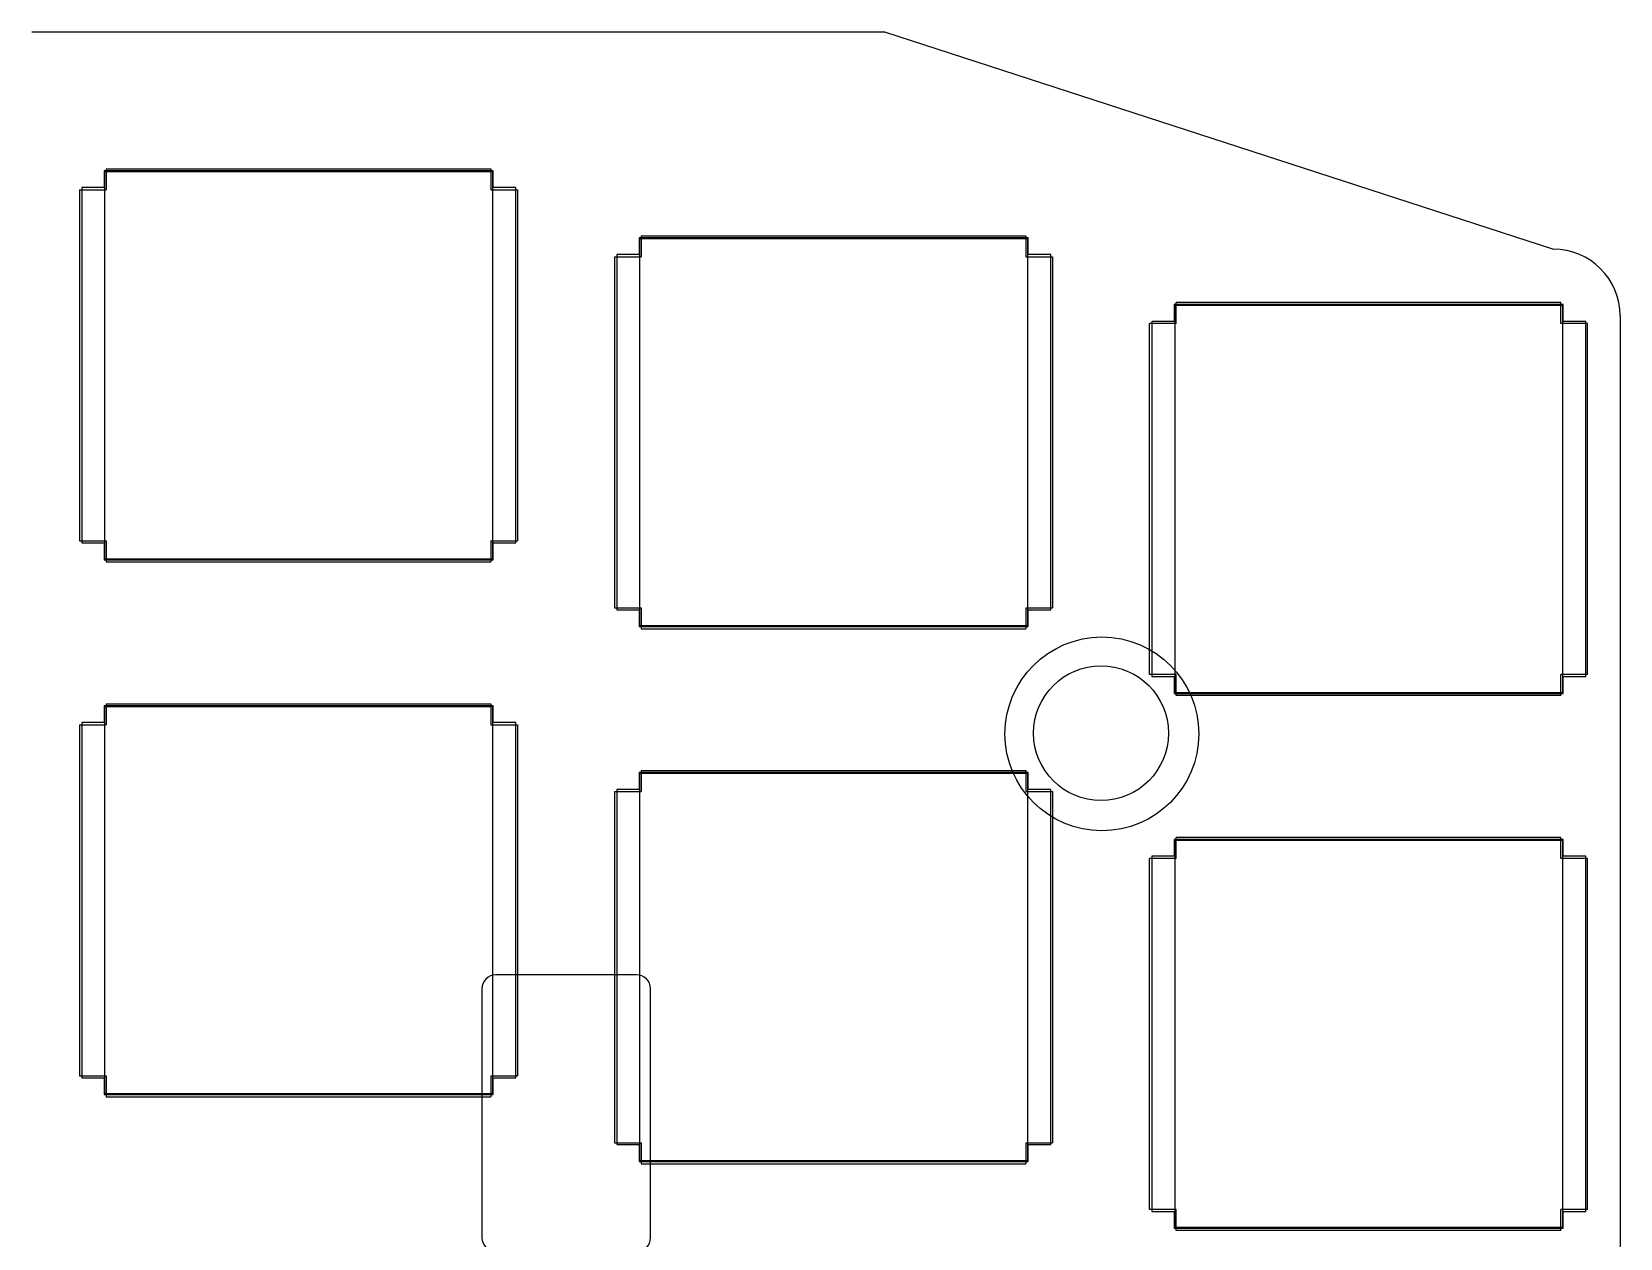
# Model space of a CAD drawing. Extents: x 46 to 182, y 79 to 194.
# Drawn here: x 102 to 158.5, y 150.9 to 193.9 of the extents above; entities that cross this region are included whole.
import ezdxf

# ---------------------------------------------------------------- set-up
doc = ezdxf.new("R2010")
doc.units = 0
doc.layers.add('iris-plate-design-rev2-and-rev3', color=7, linetype='CONTINUOUS')

msp = doc.modelspace()

# ---------------------------------------------------------------- linework, layer by layer
at = {"layer": 'iris-plate-design-rev2-and-rev3', "color": 7}
for p, q in [((101.98382, 193.916436), (132.34458, 193.916436)), ((132.344439, 193.916436), (156.156938, 186.177198)), ((104.627395, 189.033569), (104.627395, 188.284269)), ((104.627395, 189.033569), (118.325756, 189.033569)), ((118.325615, 189.033569), (118.325615, 188.284269)), ((103.677435, 188.284269), (104.627466, 188.284269)), ((103.677435, 188.284269), (103.677435, 175.784999)), ((118.325615, 188.284269), (119.275645, 188.284269)), ((119.275575, 188.284269), (119.275575, 175.784999)), ((123.677395, 186.653589), (123.677395, 185.904289)), ((123.677395, 186.653589), (137.375755, 186.653589)), ((137.375614, 186.653589), (137.375614, 185.904289)), ((122.727435, 185.904289), (123.677465, 185.904289)), ((122.727435, 185.904289), (122.727435, 173.40255)), ((137.375614, 185.904289), (138.325645, 185.904289)), ((138.325574, 185.904289), (138.325574, 173.40255)), ((156.425614, 184.271069), (142.727253, 184.271069)), ((142.727394, 183.521769), (142.727394, 184.271069)), ((156.425614, 183.521769), (156.425614, 184.271069)), ((142.727394, 183.521769), (141.777364, 183.521769)), ((141.777434, 171.022429), (141.777434, 183.521698)), ((157.375574, 183.521769), (156.425543, 183.521769)), ((157.375574, 171.022429), (157.375574, 183.521698)), ((158.536918, 183.797077), (158.536918, 126.647078)), ((103.677435, 175.784929), (104.627466, 175.784929)), ((104.627395, 175.784929), (104.627395, 175.035629)), ((118.325615, 175.784929), (118.325615, 175.035629)), ((118.325615, 175.784929), (119.275645, 175.784929)), ((104.627395, 175.035629), (118.325756, 175.035629)), ((122.727435, 173.402409), (123.677465, 173.402409)), ((123.677395, 173.402409), (123.677395, 172.653109)), ((137.375614, 173.402409), (137.375614, 172.653109)), ((137.375614, 173.402409), (138.325645, 173.402409)), ((123.677395, 172.653109), (137.375755, 172.653109)), ((142.727394, 171.022429), (141.777364, 171.022429)), ((142.727394, 170.273129), (142.727394, 171.022429)), ((157.375574, 171.022429), (156.425543, 171.022429)), ((156.425614, 170.273129), (156.425614, 171.022429)), ((156.425614, 170.273129), (142.727253, 170.273129)), ((104.627395, 169.983569), (104.627395, 169.234269)), ((104.627395, 169.983569), (118.325756, 169.983569)), ((118.325615, 169.983569), (118.325615, 169.234269)), ((103.677435, 169.234269), (104.627466, 169.234269)), ((103.677435, 169.234269), (103.677435, 156.735)), ((118.325615, 169.234269), (119.275645, 169.234269)), ((119.275575, 169.234269), (119.275575, 156.735)), ((123.677395, 167.603589), (123.677395, 166.854289)), ((123.677395, 167.603589), (137.375755, 167.603589)), ((137.375614, 167.603589), (137.375614, 166.854289)), ((122.727435, 166.854289), (123.677465, 166.854289)), ((122.727435, 166.854289), (122.727435, 154.352551)), ((137.375614, 166.854289), (138.325645, 166.854289)), ((138.325574, 166.854289), (138.325574, 154.352551)), ((156.425614, 165.221069), (142.727253, 165.221069)), ((142.727394, 164.471769), (142.727394, 165.221069)), ((156.425614, 164.471769), (156.425614, 165.221069)), ((142.727394, 164.471769), (141.777364, 164.471769)), ((141.777434, 151.97243), (141.777434, 164.471699)), ((157.375574, 164.471769), (156.425543, 164.471769)), ((157.375574, 151.97243), (157.375574, 164.471699)), ((103.677435, 156.734929), (104.627466, 156.734929)), ((104.627395, 156.734929), (104.627395, 155.985629)), ((118.325615, 156.734929), (118.325615, 155.985629)), ((118.325615, 156.734929), (119.275645, 156.734929)), ((104.627395, 155.985629), (118.325756, 155.985629)), ((122.727435, 154.352409), (123.677465, 154.352409)), ((123.677395, 154.352409), (123.677395, 153.603109)), ((137.375614, 154.352409), (137.375614, 153.603109)), ((137.375614, 154.352409), (138.325645, 154.352409)), ((123.677395, 153.603109), (137.375755, 153.603109)), ((142.727394, 151.97243), (141.777364, 151.97243)), ((142.727394, 151.22313), (142.727394, 151.97243)), ((157.375574, 151.97243), (156.425543, 151.97243)), ((156.425614, 151.22313), (156.425614, 151.97243)), ((156.425614, 151.22313), (142.727253, 151.22313))]:
    msp.add_line(p, q, dxfattribs=at)
at = {"layer": 'iris-plate-design-rev2-and-rev3', "color": 3}
for p, q in [((101.98382, 193.916436), (132.34458, 193.916436)), ((132.344439, 193.916436), (156.156938, 186.177198)), ((104.627395, 189.033569), (104.627395, 188.284269)), ((104.627395, 189.033569), (118.325756, 189.033569)), ((118.325615, 189.033569), (118.325615, 188.284269)), ((103.677435, 188.284269), (104.627466, 188.284269)), ((103.677435, 188.284269), (103.677435, 175.784999)), ((118.325615, 188.284269), (119.275645, 188.284269)), ((119.275575, 188.284269), (119.275575, 175.784999)), ((123.677395, 186.653589), (123.677395, 185.904289)), ((123.677395, 186.653589), (137.375755, 186.653589)), ((137.375614, 186.653589), (137.375614, 185.904289)), ((122.727435, 185.904289), (123.677465, 185.904289)), ((122.727435, 185.904289), (122.727435, 173.40255)), ((137.375614, 185.904289), (138.325645, 185.904289)), ((138.325574, 185.904289), (138.325574, 173.40255)), ((156.425614, 184.271069), (142.727253, 184.271069)), ((142.727394, 183.521769), (142.727394, 184.271069)), ((156.425614, 183.521769), (156.425614, 184.271069)), ((142.727394, 183.521769), (141.777364, 183.521769)), ((141.777434, 171.022429), (141.777434, 183.521698)), ((157.375574, 183.521769), (156.425543, 183.521769)), ((157.375574, 171.022429), (157.375574, 183.521698)), ((158.536918, 183.797077), (158.536918, 126.647078)), ((103.677435, 175.784929), (104.627466, 175.784929)), ((104.627395, 175.784929), (104.627395, 175.035629)), ((118.325615, 175.784929), (118.325615, 175.035629)), ((118.325615, 175.784929), (119.275645, 175.784929)), ((104.627395, 175.035629), (118.325756, 175.035629)), ((122.727435, 173.402409), (123.677465, 173.402409)), ((123.677395, 173.402409), (123.677395, 172.653109)), ((137.375614, 173.402409), (137.375614, 172.653109)), ((137.375614, 173.402409), (138.325645, 173.402409)), ((123.677395, 172.653109), (137.375755, 172.653109)), ((140.083819, 172.361962), (140.083819, 172.361962)), ((142.727394, 171.022429), (141.777364, 171.022429)), ((142.727394, 170.273129), (142.727394, 171.022429)), ((157.375574, 171.022429), (156.425543, 171.022429)), ((156.425614, 170.273129), (156.425614, 171.022429)), ((156.425614, 170.273129), (142.727253, 170.273129)), ((104.627395, 169.983569), (104.627395, 169.234269)), ((104.627395, 169.983569), (118.325756, 169.983569)), ((118.325615, 169.983569), (118.325615, 169.234269)), ((103.677435, 169.234269), (104.627466, 169.234269)), ((103.677435, 169.234269), (103.677435, 156.735)), ((118.325615, 169.234269), (119.275645, 169.234269)), ((119.275575, 169.234269), (119.275575, 156.735)), ((123.677395, 167.603589), (123.677395, 166.854289)), ((123.677395, 167.603589), (137.375755, 167.603589)), ((137.375614, 167.603589), (137.375614, 166.854289)), ((122.727435, 166.854289), (123.677465, 166.854289)), ((122.727435, 166.854289), (122.727435, 154.352551)), ((137.375614, 166.854289), (138.325645, 166.854289)), ((138.325574, 166.854289), (138.325574, 154.352551)), ((156.425614, 165.221069), (142.727253, 165.221069)), ((142.727394, 164.471769), (142.727394, 165.221069)), ((156.425614, 164.471769), (156.425614, 165.221069)), ((142.727394, 164.471769), (141.777364, 164.471769)), ((141.777434, 151.97243), (141.777434, 164.471699)), ((157.375574, 164.471769), (156.425543, 164.471769)), ((157.375574, 151.97243), (157.375574, 164.471699)), ((103.677435, 156.734929), (104.627466, 156.734929)), ((104.627395, 156.734929), (104.627395, 155.985629)), ((118.325615, 156.734929), (118.325615, 155.985629)), ((118.325615, 156.734929), (119.275645, 156.734929)), ((104.627395, 155.985629), (118.325756, 155.985629)), ((122.727435, 154.352409), (123.677465, 154.352409)), ((123.677395, 154.352409), (123.677395, 153.603109)), ((137.375614, 154.352409), (137.375614, 153.603109)), ((137.375614, 154.352409), (138.325645, 154.352409)), ((123.677395, 153.603109), (137.375755, 153.603109)), ((142.727394, 151.97243), (141.777364, 151.97243)), ((142.727394, 151.22313), (142.727394, 151.97243)), ((157.375574, 151.97243), (156.425543, 151.97243)), ((156.425614, 151.22313), (156.425614, 151.97243)), ((156.425614, 151.22313), (142.727253, 151.22313))]:
    msp.add_line(p, q, dxfattribs=at)
at = {"layer": 'iris-plate-design-rev2-and-rev3', "color": 5}
for p, q in [((104.562343, 188.964142), (104.562343, 188.364067)), ((118.412398, 188.964142), (104.562343, 188.964142)), ((104.562343, 188.964142), (104.562343, 188.364067)), ((118.412398, 188.964142), (104.562343, 188.964142)), ((104.58732, 175.138993), (104.58732, 188.938954)), ((104.58732, 188.938954), (118.38728, 188.938954)), ((118.38728, 188.938954), (118.38728, 175.138993)), ((118.412398, 188.364067), (118.412398, 188.964142)), ((118.412398, 188.364067), (118.412398, 188.964142)), ((104.562343, 188.364067), (103.762243, 188.364067)), ((103.762243, 188.364067), (103.762243, 175.714162)), ((104.562343, 188.364067), (103.762243, 188.364067)), ((103.762243, 188.364067), (103.762243, 175.714162)), ((119.212498, 188.364067), (118.412398, 188.364067)), ((119.212498, 188.364067), (118.412398, 188.364067)), ((119.212498, 175.714162), (119.212498, 188.364067)), ((119.212498, 175.714162), (119.212498, 188.364067)), ((123.612342, 186.583174), (123.612342, 185.983099)), ((137.462398, 186.583174), (123.612342, 186.583174)), ((123.612342, 186.583174), (123.612342, 185.983099)), ((137.462398, 186.583174), (123.612342, 186.583174)), ((123.637319, 172.758096), (123.637319, 186.558056)), ((123.637319, 186.558056), (137.43728, 186.558056)), ((137.43728, 186.558056), (137.43728, 172.758096)), ((137.462398, 185.983099), (137.462398, 186.583174)), ((137.462398, 185.983099), (137.462398, 186.583174)), ((123.612342, 185.983099), (122.812242, 185.983099)), ((122.812242, 185.983099), (122.812242, 173.333194)), ((123.612342, 185.983099), (122.812242, 185.983099)), ((122.812242, 185.983099), (122.812242, 173.333194)), ((138.262498, 185.983099), (137.462398, 185.983099)), ((138.262498, 185.983099), (137.462398, 185.983099)), ((138.262498, 173.333194), (138.262498, 185.983099)), ((138.262498, 173.333194), (138.262498, 185.983099)), ((142.662342, 184.202171), (142.662342, 183.602096)), ((156.512397, 184.202171), (142.662342, 184.202171)), ((142.662342, 184.202171), (142.662342, 183.602096)), ((156.512397, 184.202171), (142.662342, 184.202171)), ((142.687319, 170.377199), (142.687319, 184.177159)), ((142.687319, 184.177159), (156.487279, 184.177159)), ((156.487279, 184.177159), (156.487279, 170.377199)), ((156.512397, 183.602096), (156.512397, 184.202171)), ((156.512397, 183.602096), (156.512397, 184.202171)), ((142.662342, 183.602096), (141.862242, 183.602096)), ((141.862242, 183.602096), (141.862242, 170.952191)), ((142.662342, 183.602096), (141.862242, 183.602096)), ((141.862242, 183.602096), (141.862242, 170.952191)), ((157.312497, 183.602096), (156.512397, 183.602096)), ((157.312497, 183.602096), (156.512397, 183.602096)), ((157.312497, 170.952191), (157.312497, 183.602096)), ((157.312497, 170.952191), (157.312497, 183.602096)), ((103.762243, 175.714162), (104.562343, 175.714162)), ((103.762243, 175.714162), (104.562343, 175.714162)), ((104.562343, 175.714162), (104.562343, 175.114087)), ((104.562343, 175.714162), (104.562343, 175.114087)), ((118.412398, 175.114087), (118.412398, 175.714162)), ((118.412398, 175.714162), (119.212498, 175.714162)), ((118.412398, 175.114087), (118.412398, 175.714162)), ((118.412398, 175.714162), (119.212498, 175.714162)), ((104.562343, 175.114087), (118.412398, 175.114087)), ((104.562343, 175.114087), (118.412398, 175.114087)), ((118.38728, 175.138993), (104.58732, 175.138993)), ((122.812242, 173.333194), (123.612342, 173.333194)), ((122.812242, 173.333194), (123.612342, 173.333194)), ((123.612342, 173.333194), (123.612342, 172.733119)), ((123.612342, 173.333194), (123.612342, 172.733119)), ((137.462398, 172.733119), (137.462398, 173.333194)), ((137.462398, 173.333194), (138.262498, 173.333194)), ((137.462398, 172.733119), (137.462398, 173.333194)), ((137.462398, 173.333194), (138.262498, 173.333194)), ((123.612342, 172.733119), (137.462398, 172.733119)), ((123.612342, 172.733119), (137.462398, 172.733119)), ((137.43728, 172.758096), (123.637319, 172.758096)), ((141.862242, 170.952191), (142.662342, 170.952191)), ((141.862242, 170.952191), (142.662342, 170.952191)), ((142.662342, 170.952191), (142.662342, 170.352116)), ((142.662342, 170.952191), (142.662342, 170.352116)), ((156.512397, 170.352116), (156.512397, 170.952191)), ((156.512397, 170.952191), (157.312497, 170.952191)), ((156.512397, 170.352116), (156.512397, 170.952191)), ((156.512397, 170.952191), (157.312497, 170.952191)), ((142.662342, 170.352116), (156.512397, 170.352116)), ((142.662342, 170.352116), (156.512397, 170.352116)), ((156.487279, 170.377199), (142.687319, 170.377199)), ((104.562343, 169.914178), (104.562343, 169.314103)), ((118.412398, 169.914178), (104.562343, 169.914178)), ((104.562343, 169.914178), (104.562343, 169.314103)), ((118.412398, 169.914178), (104.562343, 169.914178)), ((104.58732, 156.088993), (104.58732, 169.888954)), ((104.58732, 169.888954), (118.38728, 169.888954)), ((118.38728, 169.888954), (118.38728, 156.088993)), ((118.412398, 169.314103), (118.412398, 169.914178)), ((118.412398, 169.314103), (118.412398, 169.914178)), ((104.562343, 169.314103), (103.762243, 169.314103)), ((103.762243, 169.314103), (103.762243, 156.664197)), ((104.562343, 169.314103), (103.762243, 169.314103)), ((103.762243, 169.314103), (103.762243, 156.664197)), ((119.212498, 169.314103), (118.412398, 169.314103)), ((119.212498, 169.314103), (118.412398, 169.314103)), ((119.212498, 156.664197), (119.212498, 169.314103)), ((119.212498, 156.664197), (119.212498, 169.314103)), ((123.612342, 167.533175), (123.612342, 166.9331)), ((137.462398, 167.533175), (123.612342, 167.533175)), ((123.612342, 167.533175), (123.612342, 166.9331)), ((137.462398, 167.533175), (123.612342, 167.533175)), ((123.637319, 153.708096), (123.637319, 167.508057)), ((123.637319, 167.508057), (137.43728, 167.508057)), ((137.43728, 167.508057), (137.43728, 153.708096)), ((137.462398, 166.9331), (137.462398, 167.533175)), ((137.462398, 166.9331), (137.462398, 167.533175)), ((123.612342, 166.9331), (122.812242, 166.9331)), ((122.812242, 166.9331), (122.812242, 154.283194)), ((123.612342, 166.9331), (122.812242, 166.9331)), ((122.812242, 166.9331), (122.812242, 154.283194)), ((138.262498, 166.9331), (137.462398, 166.9331)), ((138.262498, 166.9331), (137.462398, 166.9331)), ((138.262498, 154.283194), (138.262498, 166.9331)), ((138.262498, 154.283194), (138.262498, 166.9331)), ((142.662342, 165.152172), (142.662342, 164.552097)), ((156.512397, 165.152172), (142.662342, 165.152172)), ((142.662342, 165.152172), (142.662342, 164.552097)), ((156.512397, 165.152172), (142.662342, 165.152172)), ((156.512397, 164.552097), (156.512397, 165.152172)), ((156.512397, 164.552097), (156.512397, 165.152172)), ((142.687319, 151.327199), (142.687319, 165.12716)), ((142.687319, 165.12716), (156.487279, 165.12716)), ((156.487279, 165.12716), (156.487279, 151.327199)), ((142.662342, 164.552097), (141.862242, 164.552097)), ((141.862242, 164.552097), (141.862242, 151.902191)), ((142.662342, 164.552097), (141.862242, 164.552097)), ((141.862242, 164.552097), (141.862242, 151.902191)), ((157.312497, 164.552097), (156.512397, 164.552097)), ((157.312497, 164.552097), (156.512397, 164.552097)), ((157.312497, 151.902191), (157.312497, 164.552097)), ((157.312497, 151.902191), (157.312497, 164.552097)), ((103.762243, 156.664197), (104.562343, 156.664197)), ((103.762243, 156.664197), (104.562343, 156.664197)), ((104.562343, 156.664197), (104.562343, 156.064122)), ((104.562343, 156.664197), (104.562343, 156.064122)), ((118.412398, 156.064122), (118.412398, 156.664197)), ((118.412398, 156.664197), (119.212498, 156.664197)), ((118.412398, 156.064122), (118.412398, 156.664197)), ((118.412398, 156.664197), (119.212498, 156.664197)), ((104.562343, 156.064122), (118.412398, 156.064122)), ((104.562343, 156.064122), (118.412398, 156.064122)), ((118.38728, 156.088993), (104.58732, 156.088993)), ((122.812242, 154.283194), (123.612342, 154.283194)), ((122.812242, 154.283194), (123.612342, 154.283194)), ((123.612342, 154.283194), (123.612342, 153.683119)), ((123.612342, 154.283194), (123.612342, 153.683119)), ((137.462398, 153.683119), (137.462398, 154.283194)), ((137.462398, 154.283194), (138.262498, 154.283194)), ((137.462398, 153.683119), (137.462398, 154.283194)), ((137.462398, 154.283194), (138.262498, 154.283194)), ((123.612342, 153.683119), (137.462398, 153.683119)), ((123.612342, 153.683119), (137.462398, 153.683119)), ((137.43728, 153.708096), (123.637319, 153.708096)), ((141.862242, 151.902191), (142.662342, 151.902191)), ((141.862242, 151.902191), (142.662342, 151.902191)), ((142.662342, 151.902191), (142.662342, 151.302116)), ((142.662342, 151.902191), (142.662342, 151.302116)), ((156.512397, 151.302116), (156.512397, 151.902191)), ((156.512397, 151.902191), (157.312497, 151.902191)), ((156.512397, 151.302116), (156.512397, 151.902191)), ((156.512397, 151.902191), (157.312497, 151.902191)), ((142.662342, 151.302116), (156.512397, 151.302116)), ((142.662342, 151.302116), (156.512397, 151.302116)), ((156.487279, 151.327199), (142.687319, 151.327199))]:
    msp.add_line(p, q, dxfattribs=at)
at = {"layer": 'iris-plate-design-rev2-and-rev3', "color": 4}
for p, q in [((104.562343, 188.964142), (104.562343, 188.364067)), ((118.412398, 188.964142), (104.562343, 188.964142)), ((104.562343, 188.964142), (104.562343, 188.364067)), ((118.412398, 188.964142), (104.562343, 188.964142)), ((104.562343, 188.964142), (104.562343, 188.364067)), ((118.412398, 188.964142), (104.562343, 188.964142)), ((104.562343, 188.964142), (104.562343, 188.364067)), ((118.412398, 188.964142), (104.562343, 188.964142)), ((118.412398, 188.364067), (118.412398, 188.964142)), ((118.412398, 188.364067), (118.412398, 188.964142)), ((118.412398, 188.364067), (118.412398, 188.964142)), ((118.412398, 188.364067), (118.412398, 188.964142)), ((104.562343, 188.364067), (103.762243, 188.364067)), ((103.762243, 188.364067), (103.762243, 175.714162)), ((104.562343, 188.364067), (103.762243, 188.364067)), ((103.762243, 188.364067), (103.762243, 175.714162)), ((104.562343, 188.364067), (103.762243, 188.364067)), ((103.762243, 188.364067), (103.762243, 175.714162)), ((104.562343, 188.364067), (103.762243, 188.364067)), ((103.762243, 188.364067), (103.762243, 175.714162)), ((119.212498, 188.364067), (118.412398, 188.364067)), ((119.212498, 188.364067), (118.412398, 188.364067)), ((119.212498, 188.364067), (118.412398, 188.364067)), ((119.212498, 188.364067), (118.412398, 188.364067)), ((119.212498, 175.714162), (119.212498, 188.364067)), ((119.212498, 175.714162), (119.212498, 188.364067)), ((119.212498, 175.714162), (119.212498, 188.364067)), ((119.212498, 175.714162), (119.212498, 188.364067)), ((123.612342, 186.583174), (123.612342, 185.983099)), ((137.462398, 186.583174), (123.612342, 186.583174)), ((123.612342, 186.583174), (123.612342, 185.983099)), ((137.462398, 186.583174), (123.612342, 186.583174)), ((123.612342, 186.583174), (123.612342, 185.983099)), ((137.462398, 186.583174), (123.612342, 186.583174)), ((123.612342, 186.583174), (123.612342, 185.983099)), ((137.462398, 186.583174), (123.612342, 186.583174)), ((137.462398, 185.983099), (137.462398, 186.583174)), ((137.462398, 185.983099), (137.462398, 186.583174)), ((137.462398, 185.983099), (137.462398, 186.583174)), ((137.462398, 185.983099), (137.462398, 186.583174)), ((123.612342, 185.983099), (122.812242, 185.983099)), ((122.812242, 185.983099), (122.812242, 173.333194)), ((123.612342, 185.983099), (122.812242, 185.983099)), ((122.812242, 185.983099), (122.812242, 173.333194)), ((123.612342, 185.983099), (122.812242, 185.983099)), ((122.812242, 185.983099), (122.812242, 173.333194)), ((123.612342, 185.983099), (122.812242, 185.983099)), ((122.812242, 185.983099), (122.812242, 173.333194)), ((138.262498, 185.983099), (137.462398, 185.983099)), ((138.262498, 185.983099), (137.462398, 185.983099)), ((138.262498, 185.983099), (137.462398, 185.983099)), ((138.262498, 185.983099), (137.462398, 185.983099)), ((138.262498, 173.333194), (138.262498, 185.983099)), ((138.262498, 173.333194), (138.262498, 185.983099)), ((138.262498, 173.333194), (138.262498, 185.983099)), ((138.262498, 173.333194), (138.262498, 185.983099)), ((142.662342, 184.202171), (142.662342, 183.602096)), ((156.512397, 184.202171), (142.662342, 184.202171)), ((142.662342, 184.202171), (142.662342, 183.602096)), ((156.512397, 184.202171), (142.662342, 184.202171)), ((142.662342, 184.202171), (142.662342, 183.602096)), ((156.512397, 184.202171), (142.662342, 184.202171)), ((142.662342, 184.202171), (142.662342, 183.602096)), ((156.512397, 184.202171), (142.662342, 184.202171)), ((156.512397, 183.602096), (156.512397, 184.202171)), ((156.512397, 183.602096), (156.512397, 184.202171)), ((156.512397, 183.602096), (156.512397, 184.202171)), ((156.512397, 183.602096), (156.512397, 184.202171)), ((142.662342, 183.602096), (141.862242, 183.602096)), ((141.862242, 183.602096), (141.862242, 170.952191)), ((142.662342, 183.602096), (141.862242, 183.602096)), ((141.862242, 183.602096), (141.862242, 170.952191)), ((142.662342, 183.602096), (141.862242, 183.602096)), ((141.862242, 183.602096), (141.862242, 170.952191)), ((142.662342, 183.602096), (141.862242, 183.602096)), ((141.862242, 183.602096), (141.862242, 170.952191)), ((157.312497, 183.602096), (156.512397, 183.602096)), ((157.312497, 183.602096), (156.512397, 183.602096)), ((157.312497, 183.602096), (156.512397, 183.602096)), ((157.312497, 183.602096), (156.512397, 183.602096)), ((157.312497, 170.952191), (157.312497, 183.602096)), ((157.312497, 170.952191), (157.312497, 183.602096)), ((157.312497, 170.952191), (157.312497, 183.602096)), ((157.312497, 170.952191), (157.312497, 183.602096)), ((103.762243, 175.714162), (104.562343, 175.714162)), ((103.762243, 175.714162), (104.562343, 175.714162)), ((103.762243, 175.714162), (104.562343, 175.714162)), ((103.762243, 175.714162), (104.562343, 175.714162)), ((104.562343, 175.714162), (104.562343, 175.114087)), ((104.562343, 175.714162), (104.562343, 175.114087)), ((104.562343, 175.714162), (104.562343, 175.114087)), ((104.562343, 175.714162), (104.562343, 175.114087)), ((118.412398, 175.114087), (118.412398, 175.714162)), ((118.412398, 175.714162), (119.212498, 175.714162)), ((118.412398, 175.114087), (118.412398, 175.714162)), ((118.412398, 175.714162), (119.212498, 175.714162)), ((118.412398, 175.114087), (118.412398, 175.714162)), ((118.412398, 175.714162), (119.212498, 175.714162)), ((118.412398, 175.114087), (118.412398, 175.714162)), ((118.412398, 175.714162), (119.212498, 175.714162)), ((104.562343, 175.114087), (118.412398, 175.114087)), ((104.562343, 175.114087), (118.412398, 175.114087)), ((104.562343, 175.114087), (118.412398, 175.114087)), ((104.562343, 175.114087), (118.412398, 175.114087)), ((122.812242, 173.333194), (123.612342, 173.333194)), ((122.812242, 173.333194), (123.612342, 173.333194)), ((122.812242, 173.333194), (123.612342, 173.333194)), ((122.812242, 173.333194), (123.612342, 173.333194)), ((123.612342, 173.333194), (123.612342, 172.733119)), ((123.612342, 173.333194), (123.612342, 172.733119)), ((123.612342, 173.333194), (123.612342, 172.733119)), ((123.612342, 173.333194), (123.612342, 172.733119)), ((137.462398, 172.733119), (137.462398, 173.333194)), ((137.462398, 173.333194), (138.262498, 173.333194)), ((137.462398, 172.733119), (137.462398, 173.333194)), ((137.462398, 173.333194), (138.262498, 173.333194)), ((137.462398, 172.733119), (137.462398, 173.333194)), ((137.462398, 173.333194), (138.262498, 173.333194)), ((137.462398, 172.733119), (137.462398, 173.333194)), ((137.462398, 173.333194), (138.262498, 173.333194)), ((123.612342, 172.733119), (137.462398, 172.733119)), ((123.612342, 172.733119), (137.462398, 172.733119)), ((123.612342, 172.733119), (137.462398, 172.733119)), ((123.612342, 172.733119), (137.462398, 172.733119)), ((141.862242, 170.952191), (142.662342, 170.952191)), ((141.862242, 170.952191), (142.662342, 170.952191)), ((141.862242, 170.952191), (142.662342, 170.952191)), ((141.862242, 170.952191), (142.662342, 170.952191)), ((142.662342, 170.952191), (142.662342, 170.352116)), ((142.662342, 170.952191), (142.662342, 170.352116)), ((142.662342, 170.952191), (142.662342, 170.352116)), ((142.662342, 170.952191), (142.662342, 170.352116)), ((156.512397, 170.352116), (156.512397, 170.952191)), ((156.512397, 170.952191), (157.312497, 170.952191)), ((156.512397, 170.352116), (156.512397, 170.952191)), ((156.512397, 170.952191), (157.312497, 170.952191)), ((156.512397, 170.352116), (156.512397, 170.952191)), ((156.512397, 170.952191), (157.312497, 170.952191)), ((156.512397, 170.352116), (156.512397, 170.952191)), ((156.512397, 170.952191), (157.312497, 170.952191)), ((142.662342, 170.352116), (156.512397, 170.352116)), ((142.662342, 170.352116), (156.512397, 170.352116)), ((142.662342, 170.352116), (156.512397, 170.352116)), ((142.662342, 170.352116), (156.512397, 170.352116)), ((104.562343, 169.914178), (104.562343, 169.314103)), ((118.412398, 169.914178), (104.562343, 169.914178)), ((104.562343, 169.914178), (104.562343, 169.314103)), ((118.412398, 169.914178), (104.562343, 169.914178)), ((104.562343, 169.914178), (104.562343, 169.314103)), ((118.412398, 169.914178), (104.562343, 169.914178)), ((104.562343, 169.914178), (104.562343, 169.314103)), ((118.412398, 169.914178), (104.562343, 169.914178)), ((118.412398, 169.314103), (118.412398, 169.914178)), ((118.412398, 169.314103), (118.412398, 169.914178)), ((118.412398, 169.314103), (118.412398, 169.914178)), ((118.412398, 169.314103), (118.412398, 169.914178)), ((104.562343, 169.314103), (103.762243, 169.314103)), ((103.762243, 169.314103), (103.762243, 156.664197)), ((104.562343, 169.314103), (103.762243, 169.314103)), ((103.762243, 169.314103), (103.762243, 156.664197)), ((104.562343, 169.314103), (103.762243, 169.314103)), ((103.762243, 169.314103), (103.762243, 156.664197)), ((104.562343, 169.314103), (103.762243, 169.314103)), ((103.762243, 169.314103), (103.762243, 156.664197)), ((119.212498, 169.314103), (118.412398, 169.314103)), ((119.212498, 169.314103), (118.412398, 169.314103)), ((119.212498, 169.314103), (118.412398, 169.314103)), ((119.212498, 169.314103), (118.412398, 169.314103)), ((119.212498, 156.664197), (119.212498, 169.314103)), ((119.212498, 156.664197), (119.212498, 169.314103)), ((119.212498, 156.664197), (119.212498, 169.314103)), ((119.212498, 156.664197), (119.212498, 169.314103)), ((123.612342, 167.533175), (123.612342, 166.9331)), ((137.462398, 167.533175), (123.612342, 167.533175)), ((123.612342, 167.533175), (123.612342, 166.9331)), ((137.462398, 167.533175), (123.612342, 167.533175)), ((123.612342, 167.533175), (123.612342, 166.9331)), ((137.462398, 167.533175), (123.612342, 167.533175)), ((123.612342, 167.533175), (123.612342, 166.9331)), ((137.462398, 167.533175), (123.612342, 167.533175)), ((137.462398, 166.9331), (137.462398, 167.533175)), ((137.462398, 166.9331), (137.462398, 167.533175)), ((137.462398, 166.9331), (137.462398, 167.533175)), ((137.462398, 166.9331), (137.462398, 167.533175)), ((123.612342, 166.9331), (122.812242, 166.9331)), ((122.812242, 166.9331), (122.812242, 154.283194)), ((123.612342, 166.9331), (122.812242, 166.9331)), ((122.812242, 166.9331), (122.812242, 154.283194)), ((123.612342, 166.9331), (122.812242, 166.9331)), ((122.812242, 166.9331), (122.812242, 154.283194)), ((123.612342, 166.9331), (122.812242, 166.9331)), ((122.812242, 166.9331), (122.812242, 154.283194)), ((138.262498, 166.9331), (137.462398, 166.9331)), ((138.262498, 166.9331), (137.462398, 166.9331)), ((138.262498, 166.9331), (137.462398, 166.9331)), ((138.262498, 166.9331), (137.462398, 166.9331)), ((138.262498, 154.283194), (138.262498, 166.9331)), ((138.262498, 154.283194), (138.262498, 166.9331)), ((138.262498, 154.283194), (138.262498, 166.9331)), ((138.262498, 154.283194), (138.262498, 166.9331)), ((142.662342, 165.152172), (142.662342, 164.552097)), ((156.512397, 165.152172), (142.662342, 165.152172)), ((142.662342, 165.152172), (142.662342, 164.552097)), ((156.512397, 165.152172), (142.662342, 165.152172)), ((142.662342, 165.152172), (142.662342, 164.552097)), ((156.512397, 165.152172), (142.662342, 165.152172)), ((142.662342, 165.152172), (142.662342, 164.552097)), ((156.512397, 165.152172), (142.662342, 165.152172)), ((156.512397, 164.552097), (156.512397, 165.152172)), ((156.512397, 164.552097), (156.512397, 165.152172)), ((156.512397, 164.552097), (156.512397, 165.152172)), ((156.512397, 164.552097), (156.512397, 165.152172)), ((142.662342, 164.552097), (141.862242, 164.552097)), ((141.862242, 164.552097), (141.862242, 151.902191)), ((142.662342, 164.552097), (141.862242, 164.552097)), ((141.862242, 164.552097), (141.862242, 151.902191)), ((142.662342, 164.552097), (141.862242, 164.552097)), ((141.862242, 164.552097), (141.862242, 151.902191)), ((142.662342, 164.552097), (141.862242, 164.552097)), ((141.862242, 164.552097), (141.862242, 151.902191)), ((157.312497, 164.552097), (156.512397, 164.552097)), ((157.312497, 164.552097), (156.512397, 164.552097)), ((157.312497, 164.552097), (156.512397, 164.552097)), ((157.312497, 164.552097), (156.512397, 164.552097)), ((157.312497, 151.902191), (157.312497, 164.552097)), ((157.312497, 151.902191), (157.312497, 164.552097)), ((157.312497, 151.902191), (157.312497, 164.552097)), ((157.312497, 151.902191), (157.312497, 164.552097)), ((103.762243, 156.664197), (104.562343, 156.664197)), ((103.762243, 156.664197), (104.562343, 156.664197)), ((103.762243, 156.664197), (104.562343, 156.664197)), ((103.762243, 156.664197), (104.562343, 156.664197)), ((104.562343, 156.664197), (104.562343, 156.064122)), ((104.562343, 156.664197), (104.562343, 156.064122)), ((104.562343, 156.664197), (104.562343, 156.064122)), ((104.562343, 156.664197), (104.562343, 156.064122)), ((118.412398, 156.064122), (118.412398, 156.664197)), ((118.412398, 156.664197), (119.212498, 156.664197)), ((118.412398, 156.064122), (118.412398, 156.664197)), ((118.412398, 156.664197), (119.212498, 156.664197)), ((118.412398, 156.064122), (118.412398, 156.664197)), ((118.412398, 156.664197), (119.212498, 156.664197)), ((118.412398, 156.064122), (118.412398, 156.664197)), ((118.412398, 156.664197), (119.212498, 156.664197)), ((104.562343, 156.064122), (118.412398, 156.064122)), ((104.562343, 156.064122), (118.412398, 156.064122)), ((104.562343, 156.064122), (118.412398, 156.064122)), ((104.562343, 156.064122), (118.412398, 156.064122)), ((122.812242, 154.283194), (123.612342, 154.283194)), ((122.812242, 154.283194), (123.612342, 154.283194)), ((122.812242, 154.283194), (123.612342, 154.283194)), ((122.812242, 154.283194), (123.612342, 154.283194)), ((123.612342, 154.283194), (123.612342, 153.683119)), ((123.612342, 154.283194), (123.612342, 153.683119)), ((123.612342, 154.283194), (123.612342, 153.683119)), ((123.612342, 154.283194), (123.612342, 153.683119)), ((137.462398, 153.683119), (137.462398, 154.283194)), ((137.462398, 154.283194), (138.262498, 154.283194)), ((137.462398, 153.683119), (137.462398, 154.283194)), ((137.462398, 154.283194), (138.262498, 154.283194)), ((137.462398, 153.683119), (137.462398, 154.283194)), ((137.462398, 154.283194), (138.262498, 154.283194)), ((137.462398, 153.683119), (137.462398, 154.283194)), ((137.462398, 154.283194), (138.262498, 154.283194)), ((123.612342, 153.683119), (137.462398, 153.683119)), ((123.612342, 153.683119), (137.462398, 153.683119)), ((123.612342, 153.683119), (137.462398, 153.683119)), ((123.612342, 153.683119), (137.462398, 153.683119)), ((141.862242, 151.902191), (142.662342, 151.902191)), ((141.862242, 151.902191), (142.662342, 151.902191)), ((141.862242, 151.902191), (142.662342, 151.902191)), ((141.862242, 151.902191), (142.662342, 151.902191)), ((142.662342, 151.902191), (142.662342, 151.302116)), ((142.662342, 151.902191), (142.662342, 151.302116)), ((142.662342, 151.902191), (142.662342, 151.302116)), ((142.662342, 151.902191), (142.662342, 151.302116)), ((156.512397, 151.302116), (156.512397, 151.902191)), ((156.512397, 151.902191), (157.312497, 151.902191)), ((156.512397, 151.302116), (156.512397, 151.902191)), ((156.512397, 151.902191), (157.312497, 151.902191)), ((156.512397, 151.302116), (156.512397, 151.902191)), ((156.512397, 151.902191), (157.312497, 151.902191)), ((156.512397, 151.302116), (156.512397, 151.902191)), ((156.512397, 151.902191), (157.312497, 151.902191)), ((142.662342, 151.302116), (156.512397, 151.302116)), ((142.662342, 151.302116), (156.512397, 151.302116)), ((142.662342, 151.302116), (156.512397, 151.302116)), ((142.662342, 151.302116), (156.512397, 151.302116))]:
    msp.add_line(p, q, dxfattribs=at)
at = {"layer": 'iris-plate-design-rev2-and-rev3', "color": 1}
for p, q in [((123.511942, 160.333368), (118.512023, 160.333368)), ((118.012136, 159.833482), (118.012136, 156.464455)), ((124.012181, 156.464455), (124.012181, 159.833482)), ((118.012136, 156.464455), (118.012136, 154.333324)), ((124.012181, 154.333324), (124.012181, 156.464455)), ((118.012136, 154.333324), (118.012136, 150.964649)), ((124.012181, 150.964649), (124.012181, 154.333324))]:
    msp.add_line(p, q, dxfattribs=at)
at = {"layer": 'iris-plate-design-rev2-and-rev3', "color": 7}
for points in [[(158.538682, 183.794819), (158.538682, 185.109974), (157.472588, 186.176069), (156.157432, 186.176069)], [(136.633652, 168.911795), (136.633652, 170.8175), (138.178466, 172.361962), (140.083819, 172.361962)], [(140.083819, 172.361962), (141.989171, 172.361962), (143.533985, 170.8175), (143.533985, 168.911795)], [(137.652827, 168.936384), (137.652827, 170.26177), (138.727388, 171.336331), (140.052774, 171.336331)], [(140.052774, 171.336331), (141.37816, 171.336331), (142.452721, 170.26177), (142.452721, 168.936384)], [(140.083819, 165.461981), (138.178466, 165.461981), (136.633652, 167.006442), (136.633652, 168.911795)], [(140.052774, 166.536436), (138.727388, 166.536436), (137.652827, 167.610997), (137.652827, 168.936384)], [(142.452721, 168.936384), (142.452721, 167.610997), (141.37816, 166.536436), (140.052774, 166.536436)], [(143.533985, 168.911795), (143.533985, 167.006442), (141.989171, 165.461981), (140.083819, 165.461981)]]:
    msp.add_open_spline(points, degree=3, dxfattribs=at)
at = {"layer": 'iris-plate-design-rev2-and-rev3', "color": 3}
for points in [[(158.538682, 183.794819), (158.538682, 185.109974), (157.472588, 186.176069), (156.157432, 186.176069)], [(136.633652, 168.911795), (136.633652, 170.8175), (138.178466, 172.361962), (140.083819, 172.361962)], [(140.083819, 172.361962), (141.989171, 172.361962), (143.533985, 170.8175), (143.533985, 168.911795)], [(140.083819, 165.461981), (138.178466, 165.461981), (136.633652, 167.006442), (136.633652, 168.911795)], [(143.533985, 168.911795), (143.533985, 167.006442), (141.989171, 165.461981), (140.083819, 165.461981)]]:
    msp.add_open_spline(points, degree=3, dxfattribs=at)
at = {"layer": 'iris-plate-design-rev2-and-rev3', "color": 1}
for points in [[(118.512023, 160.333368), (118.235798, 160.333368), (118.012136, 160.109355), (118.012136, 159.833482)], [(124.012181, 159.833482), (124.012181, 160.109355), (123.788167, 160.333368), (123.511942, 160.333368)], [(118.012136, 150.964649), (118.012136, 150.688424), (118.235798, 150.46441), (118.512023, 150.46441)], [(123.511942, 150.46441), (123.788167, 150.46441), (124.012181, 150.688424), (124.012181, 150.964649)]]:
    msp.add_open_spline(points, degree=3, dxfattribs=at)

doc.saveas('drawing.dxf')
